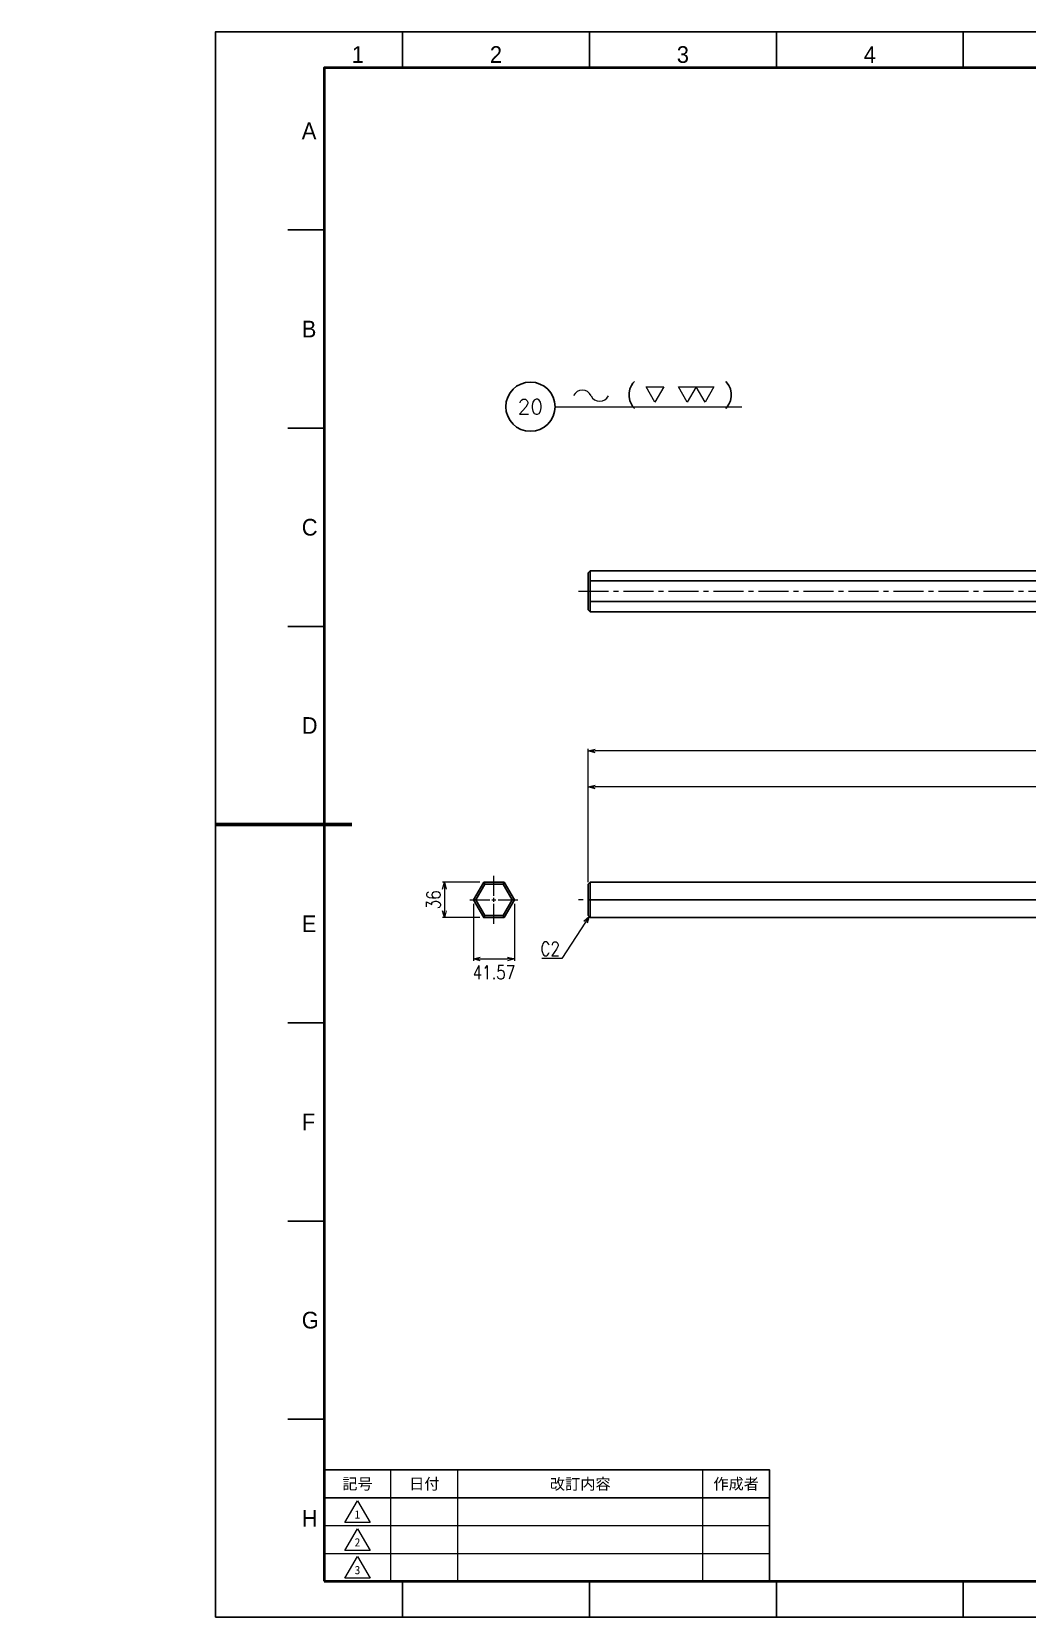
# Model space of a CAD drawing. Header units: millimetres. Extents: x 0 to 4931, y -34 to 1655.
# Drawn here: x 2465 to 3477, y 0 to 1611 of the extents above; entities that cross this region are included whole.
import ezdxf
from ezdxf import colors
from ezdxf.entities.mleader import LeaderData, LeaderLine
from ezdxf.enums import TextEntityAlignment as Align
from ezdxf.math import Vec2, Vec3

# ---------------------------------------------------------------- set-up
doc = ezdxf.new("R2010")
doc.units = ezdxf.units.MM
doc.header["$LTSCALE"] = 1.6
doc.header["$PDMODE"] = 99
doc.header["$PDSIZE"] = 1
doc.linetypes.add('CENTER2', pattern=[28.575, 19.05, -3.175, 3.175, -3.175])
for name, color, linetype, lineweight in [('04_中心線', 1, 'CENTER2', 9), ('07_TEXT', 3, 'Continuous', 13), ('07_寸法線', 3, 'Continuous', 9), ('08_DIM', 3, 'Continuous', 13), ('99_図枠', 7, 'Continuous', 40)]:
    doc.layers.add(name, color=color, linetype=linetype, lineweight=lineweight)
doc.styles.add('KSS_TXT', font='txt.shx', dxfattribs={"bigfont": 'extfont2.shx'})
doc.styles.add('MS_G', font='MS Gothic.ttf')
doc.styles.get("Standard").update_dxf_attribs({"font": 'txt.shx', "bigfont": 'extfont2.shx'})
doc.styles.add('寸法用', font='simplex.shx', dxfattribs={"width": 0.8, "bigfont": '@extfont2.shx'})
doc.styles.add('表題用', font='MS PGothic.ttf')
doc.dimstyles.new('機械製図用', dxfattribs={"dimtxt": 3.5, "dimasz": 3.5, "dimexe": 2, "dimexo": 0, "dimgap": 1.2, "dimtad": 1, "dimdsep": 46, "dimtxsty": '寸法用', "dimblk": 'OPEN30', "dimcen": 0, "dimclrd": 256, "dimclre": 256, "dimclrt": 7, "dimazin": 2, "dimtm": 1e-09, "dimtfac": 0.75, "dimtmove": 0, "dimatfit": 3, "dimldrblk": 'OPEN30', "dimfxl": 1, "dimlwd": -1, "dimlwe": -1, "dimarcsym": 0})

# ---------------------------------------------------------------- blocks, each defined once
blk = doc.blocks.new('AM_BALLOON1')
at = {"transparency": 16777216}
blk.add_circle((0, 0), 5, dxfattribs=at)
blk.add_attdef('B_NUMBER', text='', height=3, dxfattribs=at).set_placement((0, 0), align=Align.MIDDLE_CENTER)
blk = doc.blocks.new('_OPEN')
at = {"color": 0, "linetype": 'ByBlock'}
for p, q in [((-1, 0.17), (0, 0)), ((0, 0), (-1, -0.17)), ((0, 0), (-1, 0))]:
    blk.add_line(p, q, dxfattribs=at)
blk = doc.blocks.new('p1ba05')
for centre, start, end in [((-2.95, 0.29), 24.2276, 155.5758), ((0, 1.62), 204.2276, 335.5758)]:
    blk.add_arc(centre, 1.62, start, end)
blk = doc.blocks.new('p1ba01')
for p, q in [((0, 0), (-1.5, 2.6)), ((-1.5, 2.6), (1.5, 2.6)), ((1.5, 2.6), (0, 0))]:
    blk.add_line(p, q)
blk = doc.blocks.new('p1ba02')
for p, q in [((-1.5, 2.6), (1.5, 2.6)), ((0, 0), (-1.5, 2.6)), ((1.5, 2.6), (0, 0)), ((3, 0), (1.5, 2.6)), ((1.5, 2.6), (4.5, 2.6)), ((4.5, 2.6), (3, 0))]:
    blk.add_line(p, q)
blk = doc.blocks.new('_Open30')
at = {"color": 0, "linetype": 'ByBlock', "lineweight": -2}
for p, q in [((-1, 0.27), (0, 0)), ((0, 0), (-1, -0.27)), ((0, 0), (-1, 0))]:
    blk.add_line(p, q, dxfattribs=at)
blk = doc.blocks.new('*D173')
at = {"layer": '07_寸法線', "transparency": 16777216}
for p, q in [((3030.7, 747), (3030.7, 845.8)), ((4261.7, 843.8), (3037.7, 843.8)), ((4268.7, 749), (4268.7, 845.8))]:
    blk.add_line(p, q, dxfattribs=at)
at = {"layer": 'Defpoints', "color": 0, "transparency": 16777216}
for p in [(3030.7, 843.8), (3030.7, 745), (4268.7, 747)]:
    blk.add_point(p, dxfattribs=at)
at = {"layer": '07_寸法線', "transparency": 16777216, "xscale": 7, "yscale": 7, "zscale": 7, "rotation": 180}
blk.add_blockref('_Open30', (3030.7, 843.8), dxfattribs=at)
at = {"layer": '07_寸法線', "transparency": 16777216, "xscale": 7, "yscale": 7, "zscale": 7}
blk.add_blockref('_Open30', (4268.7, 843.8), dxfattribs=at)
at = {"layer": '07_寸法線', "color": 7, "transparency": 16777216, "insert": (3649.7, 858.5), "char_height": 14, "attachment_point": 5, "style": '寸法用'}
blk.add_mtext('(1238)', dxfattribs=at)
blk = doc.blocks.new('*D174')
at = {"layer": '07_寸法線', "transparency": 16777216}
for p, q in [((3030.7, 747), (3030.7, 882.3)), ((4596.7, 880.3), (3037.7, 880.3)), ((4603.7, 746.5), (4603.7, 882.3))]:
    blk.add_line(p, q, dxfattribs=at)
at = {"layer": 'Defpoints', "color": 0, "transparency": 16777216}
for p in [(3030.7, 880.3), (3030.7, 745), (4603.7, 744.5)]:
    blk.add_point(p, dxfattribs=at)
at = {"layer": '07_寸法線', "transparency": 16777216, "xscale": 7, "yscale": 7, "zscale": 7, "rotation": 180}
blk.add_blockref('_Open30', (3030.7, 880.3), dxfattribs=at)
at = {"layer": '07_寸法線', "transparency": 16777216, "xscale": 7, "yscale": 7, "zscale": 7}
blk.add_blockref('_Open30', (4603.7, 880.3), dxfattribs=at)
at = {"layer": '07_寸法線', "color": 7, "transparency": 16777216, "insert": (3817.2, 891.3), "char_height": 14, "attachment_point": 5, "style": '寸法用'}
blk.add_mtext('1573', dxfattribs=at)
blk = doc.blocks.new('*D171')
at = {"layer": '07_寸法線', "transparency": 16777216}
for p, q in [((2920.4, 747), (2882.5, 747)), ((2884.5, 740), (2884.5, 718)), ((2920.4, 711), (2882.5, 711))]:
    blk.add_line(p, q, dxfattribs=at)
at = {"layer": 'Defpoints', "color": 0, "transparency": 16777216}
for p in [(2924.4, 747), (2884.5, 711), (2924.4, 711)]:
    blk.add_point(p, dxfattribs=at)
at = {"layer": '07_寸法線', "transparency": 16777216, "xscale": 7, "yscale": 7, "zscale": 7}
for p, rotation in [((2884.5, 747), 90), ((2884.5, 711), 270)]:
    blk.add_blockref('_Open30', p, dxfattribs=dict(at, rotation=rotation))
at = {"layer": '07_寸法線', "color": 7, "transparency": 16777216, "insert": (2873.5, 729), "char_height": 14, "attachment_point": 5, "rotation": 90, "style": '寸法用'}
blk.add_mtext('36', dxfattribs=at)
blk = doc.blocks.new('*D170')
at = {"layer": '07_寸法線', "transparency": 16777216}
for p, q in [((2914, 725), (2914, 667)), ((2955.6, 725), (2955.6, 667)), ((2921, 669), (2948.6, 669))]:
    blk.add_line(p, q, dxfattribs=at)
at = {"layer": 'Defpoints', "color": 0, "transparency": 16777216}
for p in [(2914, 729), (2955.6, 729), (2955.6, 669)]:
    blk.add_point(p, dxfattribs=at)
at = {"layer": '07_寸法線', "transparency": 16777216, "xscale": 7, "yscale": 7, "zscale": 7, "rotation": 180}
blk.add_blockref('_Open30', (2914, 669), dxfattribs=at)
at = {"layer": '07_寸法線', "transparency": 16777216, "xscale": 7, "yscale": 7, "zscale": 7}
blk.add_blockref('_Open30', (2955.6, 669), dxfattribs=at)
at = {"layer": '07_寸法線', "color": 7, "transparency": 16777216, "insert": (2934.8, 655.3), "char_height": 14, "attachment_point": 5, "style": '寸法用'}
blk.add_mtext('41.57', dxfattribs=at)
blk = doc.blocks.new('*U172')
at = {"layer": '04_中心線', "color": 0, "linetype": 'CENTER2', "transparency": 16777216}
for p, q in [((0, 4.2), (0, 24.3)), ((-24.3, 0), (-4.2, 0)), ((4.2, 0), (24.3, 0)), ((0, -24.3), (0, -4.2))]:
    blk.add_line(p, q, dxfattribs=at)
at = {"layer": '04_中心線', "color": 0, "linetype": 'Continuous', "transparency": 16777216}
for p, q in [((-2.1, 0), (2.1, 0)), ((0, -2.1), (0, 2.1))]:
    blk.add_line(p, q, dxfattribs=at)

msp = doc.modelspace()

# ---------------------------------------------------------------- linework, layer by layer
at = {"color": 0}
for p, q in [((3030.686, 1061.385), (3032.686, 1063.385)), ((3032.686, 1063.385), (3032.686, 1021.815)), ((3032.686, 1063.385), (4267.686, 1063.385)), ((3030.686, 1023.815), (3030.686, 1061.385)), ((3032.686, 1021.815), (3030.686, 1023.815)), ((4267.686, 1021.815), (3032.686, 1021.815)), ((3032.686, 747.034), (3030.686, 745.034)), ((3030.686, 745.034), (3030.686, 713.034)), ((3032.686, 747.034), (3032.686, 711.034)), ((4268.686, 747.034), (3032.686, 747.034)), ((3030.686, 729.034), (4226.259, 729.034)), ((3030.686, 713.034), (3032.686, 711.034)), ((3032.686, 711.034), (4268.686, 711.034))]:
    msp.add_line(p, q, dxfattribs=at)
at = {"color": 3}
for p, q in [((4250.794, 1052.992), (3032.686, 1052.992)), ((4230.009, 1032.208), (3032.686, 1032.208))]:
    msp.add_line(p, q, dxfattribs=at)
for p, q in [((2925.589, 745.034), (2924.43, 747.034)), ((2944.064, 745.034), (2945.222, 747.034)), ((2916.351, 729.034), (2914.038, 729.034)), ((2953.301, 729.034), (2955.614, 729.034)), ((2925.589, 713.034), (2924.43, 711.034)), ((2944.064, 713.034), (2945.222, 711.034))]:
    msp.add_line(p, q)
at = {"color": 0}
msp.add_lwpolyline([(2924.437, 747.034), (2914.045, 729.034), (2924.437, 711.034), (2945.222, 711.034), (2955.614, 729.034), (2945.222, 747.034), (2924.437, 747.034)], dxfattribs=at)
msp.add_lwpolyline([(2916.358, 729.034), (2925.595, 745.034), (2944.064, 745.034), (2953.301, 729.034), (2944.064, 713.034), (2925.595, 713.034), (2916.358, 729.034)])
at = {"layer": '04_中心線'}
for p, q in [((3020.686, 1042.6), (4613.686, 1042.6)), ((4615.384, 729.034), (3020.686, 729.034))]:
    msp.add_line(p, q, dxfattribs=at)
at = {"layer": '08_DIM'}
msp.add_line((2996.942, 1230.076), (3186.687, 1230.076), dxfattribs=at)
at = {"layer": '99_図枠', "lineweight": 25}
for p, q in [((2841.972, 1574.349), (2841.972, 1611.12)), ((3031.854, 1574.349), (3031.854, 1611.12)), ((3221.736, 1574.349), (3221.736, 1611.12)), ((3411.618, 1574.349), (3411.618, 1611.12)), ((2762.292, 1409.709), (2725.52, 1409.709)), ((2762.292, 1208.299), (2725.52, 1208.299)), ((2762.292, 1006.888), (2725.52, 1006.888)), ((2762.292, 604.067), (2725.52, 604.067)), ((2762.292, 402.657), (2725.52, 402.657)), ((2762.292, 201.246), (2725.52, 201.246)), ((2762.292, 121.464), (3214.863, 121.464)), ((2841.972, 0), (2841.972, 36.607)), ((3031.854, 0), (3031.854, 36.607)), ((3221.736, 0), (3221.736, 36.607)), ((3411.618, 0), (3411.618, 36.607))]:
    msp.add_line(p, q, dxfattribs=at)
at = {"layer": '99_図枠', "lineweight": 53}
msp.add_line((2652.09, 805.478), (2790.577, 805.478), dxfattribs=at)
at = {"layer": '99_図枠', "lineweight": 13}
for p, q in [((2830.177, 36.607), (2830.177, 149.75)), ((2898.063, 36.607), (2898.063, 149.75)), ((3146.977, 36.607), (3146.977, 149.75)), ((2762.292, 93.178), (3214.863, 93.178)), ((2762.292, 64.893), (3214.863, 64.893))]:
    msp.add_line(p, q, dxfattribs=at)
at = {"layer": '99_図枠'}
msp.add_lwpolyline([(2762.292, 36.607), (4893.903, 36.607), (4893.903, 1574.349), (2762.292, 1574.349)], close=True, dxfattribs=at)
at = {"layer": '99_図枠', "lineweight": 25}
msp.add_lwpolyline([(2762.292, 36.607), (3214.863, 36.607), (3214.863, 149.75), (2762.292, 149.75)], close=True, dxfattribs=at)
at = {"layer": '99_図枠', "lineweight": 13}
for points in [[(2783.506, 96.183), (2796.234, 118.229), (2808.963, 96.183), (2783.506, 96.183)], [(2783.506, 67.897), (2796.234, 89.944), (2808.963, 67.897), (2783.506, 67.897)], [(2783.506, 39.611), (2796.234, 61.658), (2808.963, 39.611), (2783.506, 39.611)]]:
    msp.add_lwpolyline(points, dxfattribs=at)
at = {"layer": 'Defpoints'}
msp.add_lwpolyline([(2652.09, 0), (4930.674, 0), (4930.674, 1611.12), (2652.09, 1611.12)], close=True, dxfattribs=at)

# ---------------------------------------------------------------- block references
at = {"layer": '04_中心線', "linetype": 'CENTER2'}
msp.add_blockref('*U172', (2934.826, 729.034), dxfattribs=at)
at = {"layer": '08_DIM', "xscale": 6, "yscale": 6, "zscale": 6}
for name, p in [('p1ba05', (3042.358, 1235.547)), ('p1ba01', (3098.448, 1234.845)), ('p1ba02', (3131.289, 1234.845))]:
    msp.add_blockref(name, p, dxfattribs=at)

# ---------------------------------------------------------------- texts
at = {"layer": '07_TEXT', "style": 'KSS_TXT'}
msp.add_text('(     )', height=18, dxfattribs=at).set_placement((3069.136, 1234.394))
at = {"layer": '99_図枠', "lineweight": 13, "style": '表題用'}
for s, p in [('1', (2796.586, 1574.349)), ('2', (2936.913, 1574.349)), ('3', (3126.795, 1574.349)), ('4', (3316.677, 1574.349))]:
    msp.add_text(s, height=16.971, dxfattribs=at).set_placement(p, align=Align.BOTTOM_CENTER)
for s, p in [('A', (2739.663, 1510.415)), ('B', (2739.663, 1309.004)), ('C', (2739.663, 1107.594)), ('D', (2739.663, 906.183)), ('E', (2739.663, 704.773)), ('F', (2739.663, 503.362)), ('G', (2739.663, 301.951)), ('H', (2739.663, 100.541))]:
    msp.add_text(s, height=16.971, dxfattribs=at).set_placement(p, align=Align.MIDDLE_LEFT)
at = {"layer": '99_図枠', "style": '表題用'}
for s, p in [('記号', (2796.234, 135.607)), ('日付', (2864.12, 135.607)), ('作成者', (3180.92, 135.607))]:
    msp.add_text(s, height=11.3143, dxfattribs=at).set_placement(p, align=Align.MIDDLE_CENTER)
msp.add_text('改訂内容', height=11.3143, dxfattribs=at).set_placement((3022.52, 135.607), align=Align.MIDDLE)
at = {"layer": '99_図枠', "lineweight": 13, "style": 'MS_G'}
for s, p in [('1', (2796.234, 104.493)), ('2', (2796.234, 76.207)), ('3', (2796.234, 47.921))]:
    msp.add_text(s, height=8.486, dxfattribs=at).set_placement(p, align=Align.MIDDLE)

# ---------------------------------------------------------------- dimensions: what is measured, and where the dimension line sits
at = {"layer": '07_寸法線'}
dim = msp.add_linear_dim(base=(3030.686, 880.32), p1=(4603.686, 744.534), p2=(3030.686, 745.034), dimstyle='機械製図用', override={"dimtxt": 14, "dimasz": 7, "dimexo": 2, "dimgap": 4}, dxfattribs=at)
dim.commit()
dim.dimension.update_dxf_attribs({"geometry": '*D174', "text_midpoint": (3817.186, 891.32)})
dim = msp.add_linear_dim(base=(3030.686, 843.798), p1=(4268.686, 747.034), p2=(3030.686, 745.034), text='(<>)', dimstyle='機械製図用', override={"dimtxt": 14, "dimasz": 7, "dimexo": 2, "dimgap": 4}, dxfattribs=at)
dim.commit()
dim.dimension.update_dxf_attribs({"geometry": '*D173', "text_midpoint": (3649.686, 858.465)})
dim = msp.add_linear_dim(base=(2884.473, 711.034), p1=(2924.437, 747.034), p2=(2924.437, 711.034), angle=90, dimstyle='機械製図用', override={"dimtxt": 14, "dimasz": 7, "dimexo": 4, "dimgap": 4}, dxfattribs=at)
dim.commit()
dim.dimension.update_dxf_attribs({"geometry": '*D171', "text_midpoint": (2873.473, 729.034)})
dim = msp.add_linear_dim(base=(2955.614, 669.011), p1=(2914.045, 729.034), p2=(2955.614, 729.034), dimstyle='機械製図用', override={"dimtxt": 14, "dimasz": 7, "dimexo": 4, "dimgap": 4, "dimtmove": 2}, dxfattribs=at)
dim.commit()
dim.dimension.update_dxf_attribs({"geometry": '*D170', "text_midpoint": (2934.826, 655.286), "dimtype": 160})

# ---------------------------------------------------------------- leaders
ml = msp.add_multileader_mtext('Standard', dxfattribs=at)
ml.set_content('C2', color=7, style='寸法用')
ml.set_leader_properties(color=256, linetype='ByLayer', lineweight=-1)
ml.set_arrow_properties(name='OPEN30')
ml.build(insert=Vec2(0, 0))
ml.multileader.update_dxf_attribs({"has_dogleg": 0, "text_left_attachment_type": 6, "text_right_attachment_type": 6, "arrow_head_size": 7})
ctx = ml.context
ctx.base_point, ctx.char_height, ctx.arrow_head_size, ctx.plane_origin = Vec3(2981.21, 669.411), 14, 7, Vec3(3031.686, 712.034)
ctx.left_attachment, ctx.right_attachment, ctx.text_align_type = 6, 6, 2
notes = []
notes.append((ctx, [(1, (1, 1, 0), (3011.877, 669.411), (-1, 0), 8, [(0, [(3031.686, 712.034)], 0, [])])]))
ctx.mtext.insert, ctx.mtext.alignment, ctx.mtext.flow_direction = Vec3(3001.877, 686.211), 3, 5
at = {"layer": '08_DIM'}
ml = msp.add_multileader_block('Standard', dxfattribs=at)
ml.set_content('AM_BALLOON1', color=256, scale=5)
ml.set_attribute('B_NUMBER', '20', width=0)
ml.set_leader_properties(color=256, linetype='ByLayer', lineweight=-1)
ml.set_arrow_properties(name='OPEN')
ml.build(insert=Vec2(0, 0))
ml.multileader.update_dxf_attribs({"leader_type": 0, "has_dogleg": 0, "text_right_attachment_type": 6, "dogleg_length": 0, "arrow_head_size": 10, "scale": 2.5, "block_connection_type": 1})
ctx = ml.context
ctx.base_point, ctx.scale, ctx.char_height, ctx.arrow_head_size, ctx.landing_gap_size, ctx.plane_origin = Vec3(2971.912, 1230.096), 2.5, 20, 10, 10, Vec3(2971.912, 1230.096)
ctx.right_attachment, ctx.attachment_type = 6, 1
notes.append((ctx, [(0, (0, 0, 0), (0, 0), (1, 0), 1, [])]))
ctx.block.insert = Vec3(2971.912, 1230.096)
for ctx, leaders in notes:
    for number, flags, end, landing, length, lines in leaders:
        leader = LeaderData()
        leader.index, (leader.has_last_leader_line, leader.has_dogleg_vector, leader.attachment_direction) = number, flags
        leader.last_leader_point, leader.dogleg_vector, leader.dogleg_length = Vec3(end), Vec3(landing), length
        for number, points, colour, breaks in lines:
            line = LeaderLine()
            line.index, line.vertices, line.color, line.breaks = number, Vec3.list(points), colors.encode_raw_color(colour), breaks
            leader.lines.append(line)
        ctx.leaders.append(leader)

doc.saveas('drawing.dxf')
